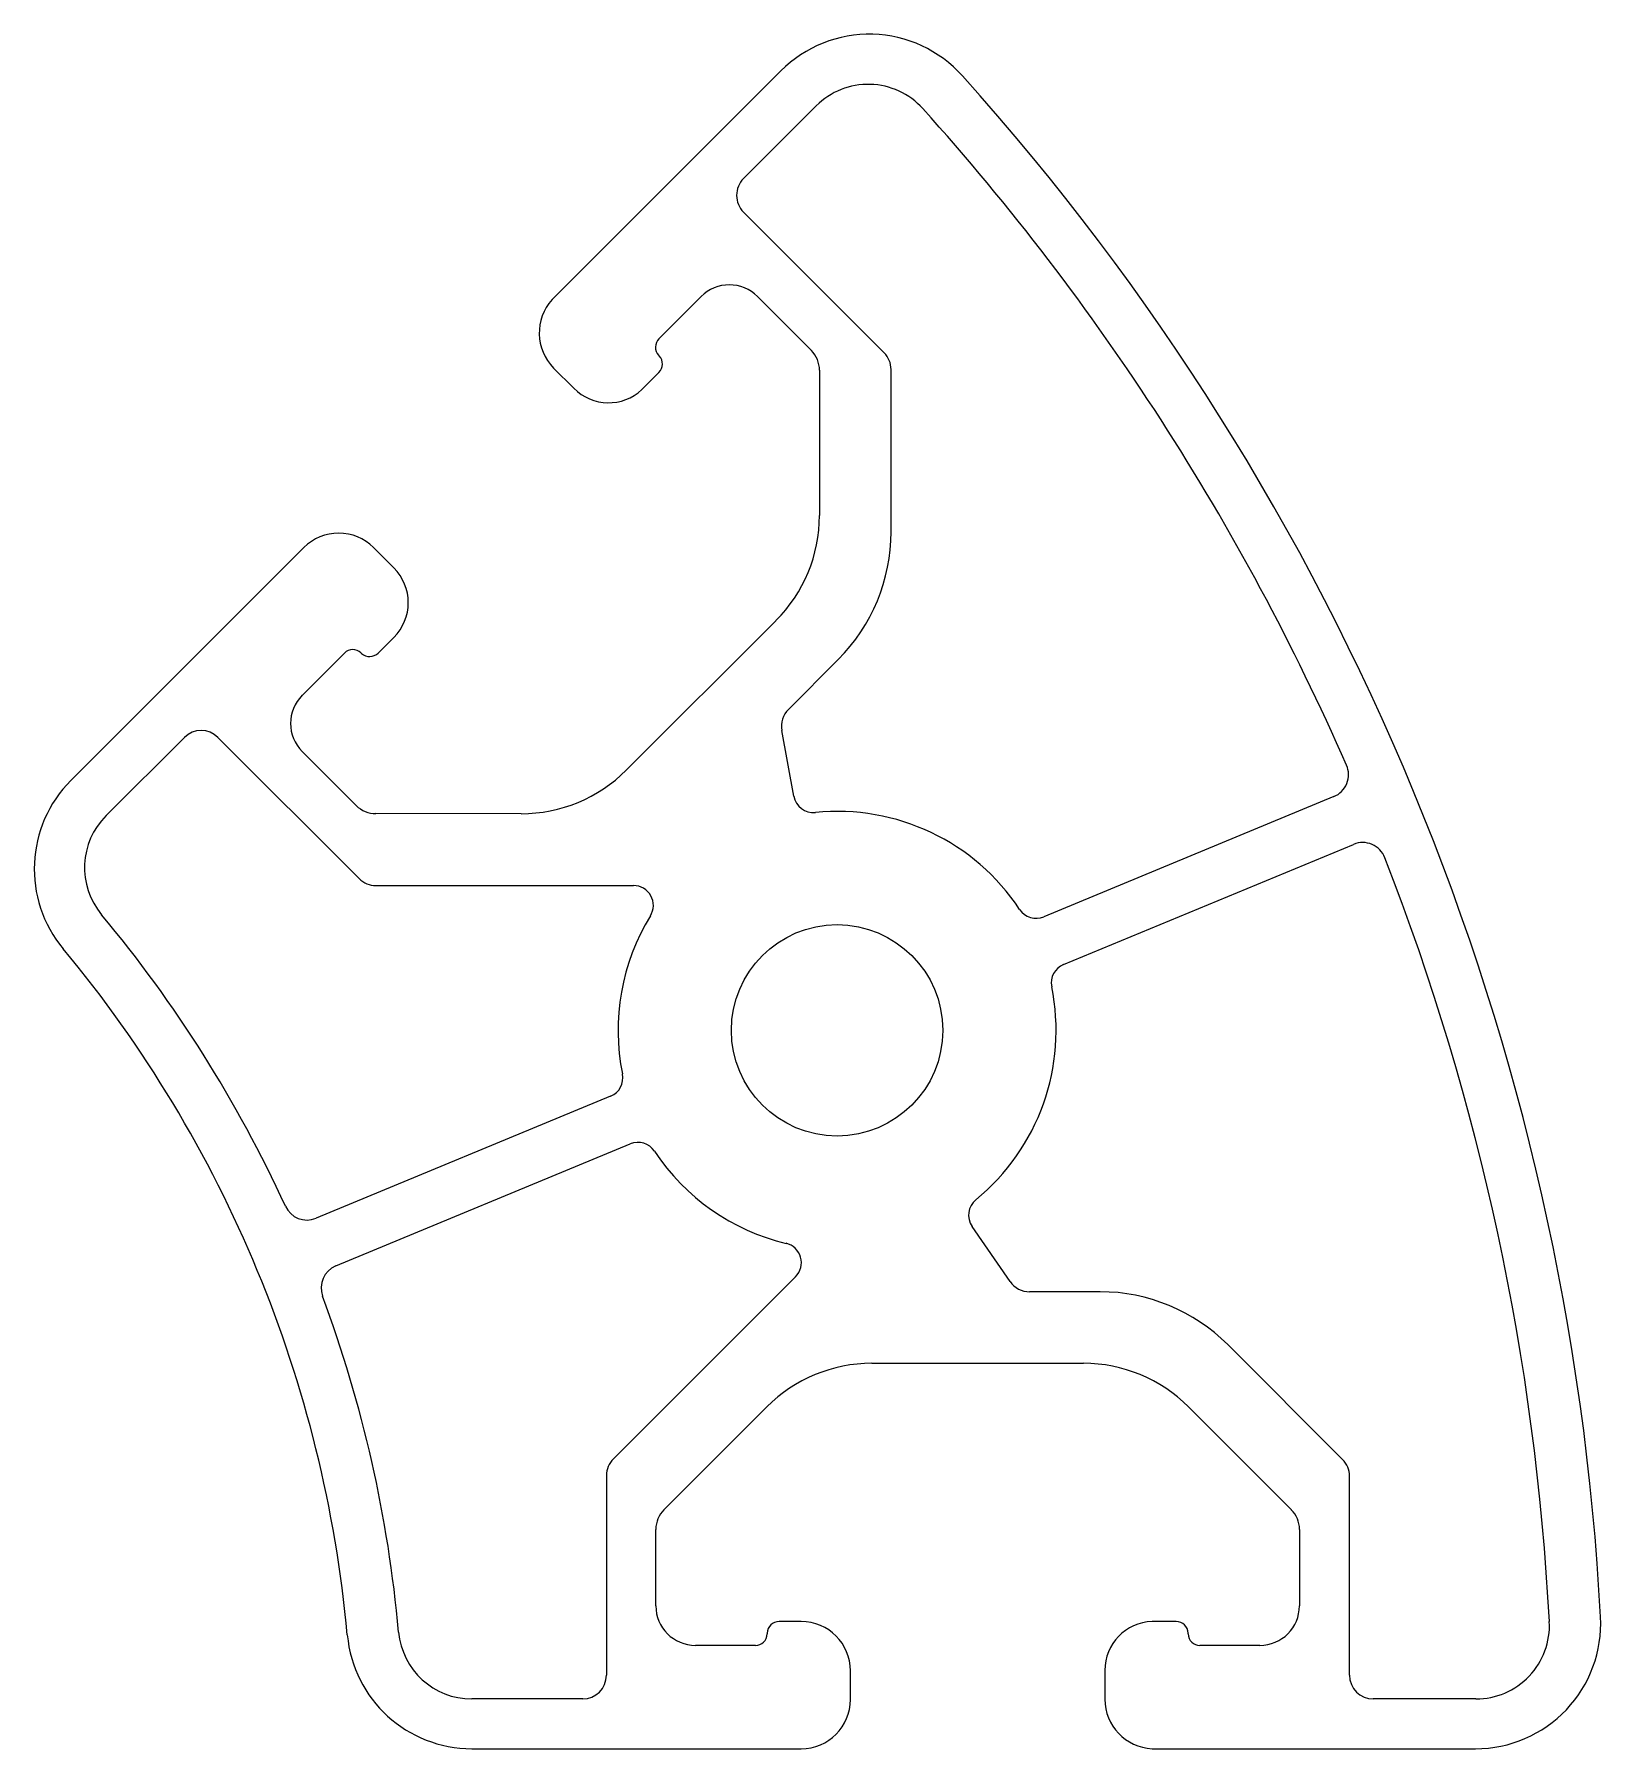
# Model space of a CAD drawing. Header units: millimetres. Extents: x -25.7 to 24.4, y -23 to 31.8.
import ezdxf

# ---------------------------------------------------------------- set-up
doc = ezdxf.new("R2010")
doc.units = ezdxf.units.MM

msp = doc.modelspace()

# ---------------------------------------------------------------- linework, layer by layer
for p, q in [((-1.797, 30.666), (-9.11, 23.358)), ((-2.989, 27.226), (-0.665, 29.55)), ((1.504, 21.659), (-2.989, 26.152)), ((-5.693, 22.104), (-4.342, 23.455)), ((-2.546, 23.454), (-0.821, 21.729)), ((-5.683, 21.556), (-5.703, 21.576)), ((-9.059, 21.169), (-8.413, 20.523)), ((-6.237, 20.483), (-5.692, 21.028)), ((-0.561, 21.1), (-0.562, 16.452)), ((1.726, 15.932), (1.726, 21.121)), ((-17.04, 15.431), (-24.486, 7.991)), ((-14.167, 14.784), (-14.814, 15.431)), ((-1.954, 13.094), (-6.737, 8.315)), ((-17.096, 10.708), (-15.744, 12.059)), ((-15.216, 12.068), (-15.195, 12.049)), ((-14.668, 12.058), (-14.168, 12.557)), ((-1.557, 10.26), (0.037, 11.855)), ((-23.364, 6.864), (-20.862, 9.364)), ((-19.788, 9.364), (-15.275, 4.851)), ((-1.379, 7.482), (-1.767, 9.585)), ((-15.371, 7.187), (-17.096, 8.913)), ((15.877, 7.47), (6.608, 3.63)), ((-10.095, 6.925), (-14.743, 6.926)), ((7.239, 2.106), (16.508, 5.945)), ((-14.738, 4.629), (-6.507, 4.629)), ((-7.239, -2.106), (-16.652, -6.005)), ((-16.022, -7.529), (-6.608, -3.63)), ((5.528, -8.027), (4.316, -6.266)), ((-1.328, -7.874), (-7.148, -13.694)), ((8.409, -8.356), (6.154, -8.356)), ((16.156, -13.714), (12.486, -10.045)), ((1.113, -10.643), (7.874, -10.643)), ((-5.532, -15.321), (-2.245, -12.034)), ((11.233, -12.034), (14.519, -15.321)), ((-7.371, -14.231), (-7.371, -20.611)), ((16.378, -20.611), (16.378, -14.252)), ((-5.792, -18.389), (-5.792, -15.949)), ((14.779, -15.949), (14.779, -18.389)), ((-1.145, -18.897), (-1.851, -18.897)), ((10.838, -18.897), (10.068, -18.897)), ((-2.611, -19.659), (-4.522, -19.659)), ((-2.231, -19.264), (-2.232, -19.292)), ((11.219, -19.292), (11.218, -19.264)), ((13.509, -19.659), (11.599, -19.659)), ((0.43, -21.386), (0.43, -20.472)), ((8.557, -20.463), (8.557, -21.377)), ((-8.131, -21.371), (-11.673, -21.371)), ((20.418, -21.371), (17.138, -21.371)), ((-11.67, -22.961), (-1.145, -22.961)), ((10.068, -22.961), (20.407, -22.961))]:
    msp.add_line(p, q)
msp.add_circle((0, 0), 3.378)
for centre, radius, start, end in [((1.031, 27.837), 4, 41.9562, 134.9831), ((0.997, 27.887), 2.35, 42.0018, 134.9831), ((-55.487, -22.974), 80, 3.0269, 41.95616), ((-55.487, -22.974), 78.358, 23.66383, 42.00178), ((-2.452, 26.689), 0.76, 134.9831, 225), ((-3.444, 22.557), 1.27, 44.9831, 134.9831), ((-7.926, 22.29), 1.593, 137.9434, 224.7031), ((-5.425, 21.835), 0.38, 134.9831, 222.9831), ((-5.961, 21.297), 0.38, 314.9831, 42.9831), ((-1.45, 21.1), 0.889, 359.9831, 44.9831), ((0.966, 21.121), 0.76, 0, 45), ((-7.305, 21.622), 1.561, 224.7721, 313.1612), ((-5.311, 16.454), 4.749, 314.9831, 359.9831), ((-15.927, 14.318), 1.575, 44.9831, 134.9831), ((-4.04, 15.932), 5.766, 315, 0), ((-15.281, 13.671), 1.575, 314.9831, 44.9831), ((-15.476, 11.79), 0.38, 46.9831, 134.9831), ((-14.936, 12.327), 0.38, 226.9831, 314.9831), ((-16.198, 9.81), 1.27, 134.9831, 224.9831), ((-1.019, 9.723), 0.76, 135, 190.4437), ((-20.325, 8.826), 0.76, 45, 134.9831), ((-10.094, 11.674), 4.749, 269.9831, 314.9831), ((15.586, 8.172), 0.76, 292.5, 23.6638), ((-21.658, 5.161), 4, 134.9831, 219.7499), ((-14.743, 7.815), 0.889, 224.9831, 269.9831), ((-0.755, 7.598), 0.635, 190.4437, 275.673), ((-21.702, 5.202), 2.35, 134.9831, 219.8274), ((0, 0), 7, 33.5242, 95.673), ((16.799, 5.243), 0.76, 21.3231, 112.5), ((-55.487, -22.974), 78.358, 2.98128, 21.32305), ((-14.738, 5.389), 0.76, 225, 270), ((-6.507, 3.994), 0.635, 328.4619, 90), ((6.365, 4.217), 0.635, 213.5242, 292.5), ((-55.487, -22.974), 41.642, 24.6302, 39.8274), ((0, 0), 7, 148.4619, 191.4758), ((-55.487, -22.974), 40, 5.2331, 39.7499), ((7.482, 1.519), 0.635, 112.5, 191.4758), ((0, 0), 7, 309.327, 11.4758), ((-7.482, -1.519), 0.635, 292.5, 11.4758), ((-6.365, -4.217), 0.635, 33.5242, 112.5), ((0, 0), 7, 213.5242, 256.5381), ((4.839, -5.906), 0.635, 129.327, 214.5563), ((-16.943, -5.303), 0.76, 204.6302, 292.5), ((-1.777, -7.425), 0.635, 315, 76.5381), ((-15.731, -8.231), 0.76, 112.5, 200.3457), ((6.154, -7.596), 0.76, 214.5563, 270), ((-55.487, -22.974), 41.642, 5.1556, 20.3457), ((8.409, -14.122), 5.766, 45, 90), ((1.113, -15.392), 4.749, 90, 135), ((7.874, -15.392), 4.749, 45, 90), ((-6.611, -14.231), 0.76, 135, 180), ((15.618, -14.252), 0.76, 0, 45), ((-4.903, -15.949), 0.889, 135, 180), ((13.89, -15.949), 0.889, 0, 45), ((-4.522, -18.389), 1.27, 180, 270), ((13.509, -18.389), 1.27, 270, 0), ((-1.851, -19.277), 0.38, 90, 178), ((-1.145, -20.472), 1.575, 0, 90), ((10.118, -20.457), 1.561, 91.8219, 180.2109), ((10.838, -19.277), 0.38, 2, 90), ((20.407, -18.961), 4, 270, 3.0269), ((20.418, -19.021), 2.35, 270, 2.9813), ((-11.67, -18.961), 4, 185.2331, 270), ((-11.673, -19.021), 2.35, 185.1556, 270), ((-2.611, -19.279), 0.38, 270, 358), ((11.599, -19.279), 0.38, 182, 270), ((-8.131, -20.611), 0.76, 270, 0), ((17.138, -20.611), 0.76, 180, 270), ((-1.145, -21.386), 1.575, 270, 0), ((10.15, -21.369), 1.593, 180.28, 267.0397)]:
    msp.add_arc(centre, radius, start, end)

doc.saveas('drawing.dxf')
